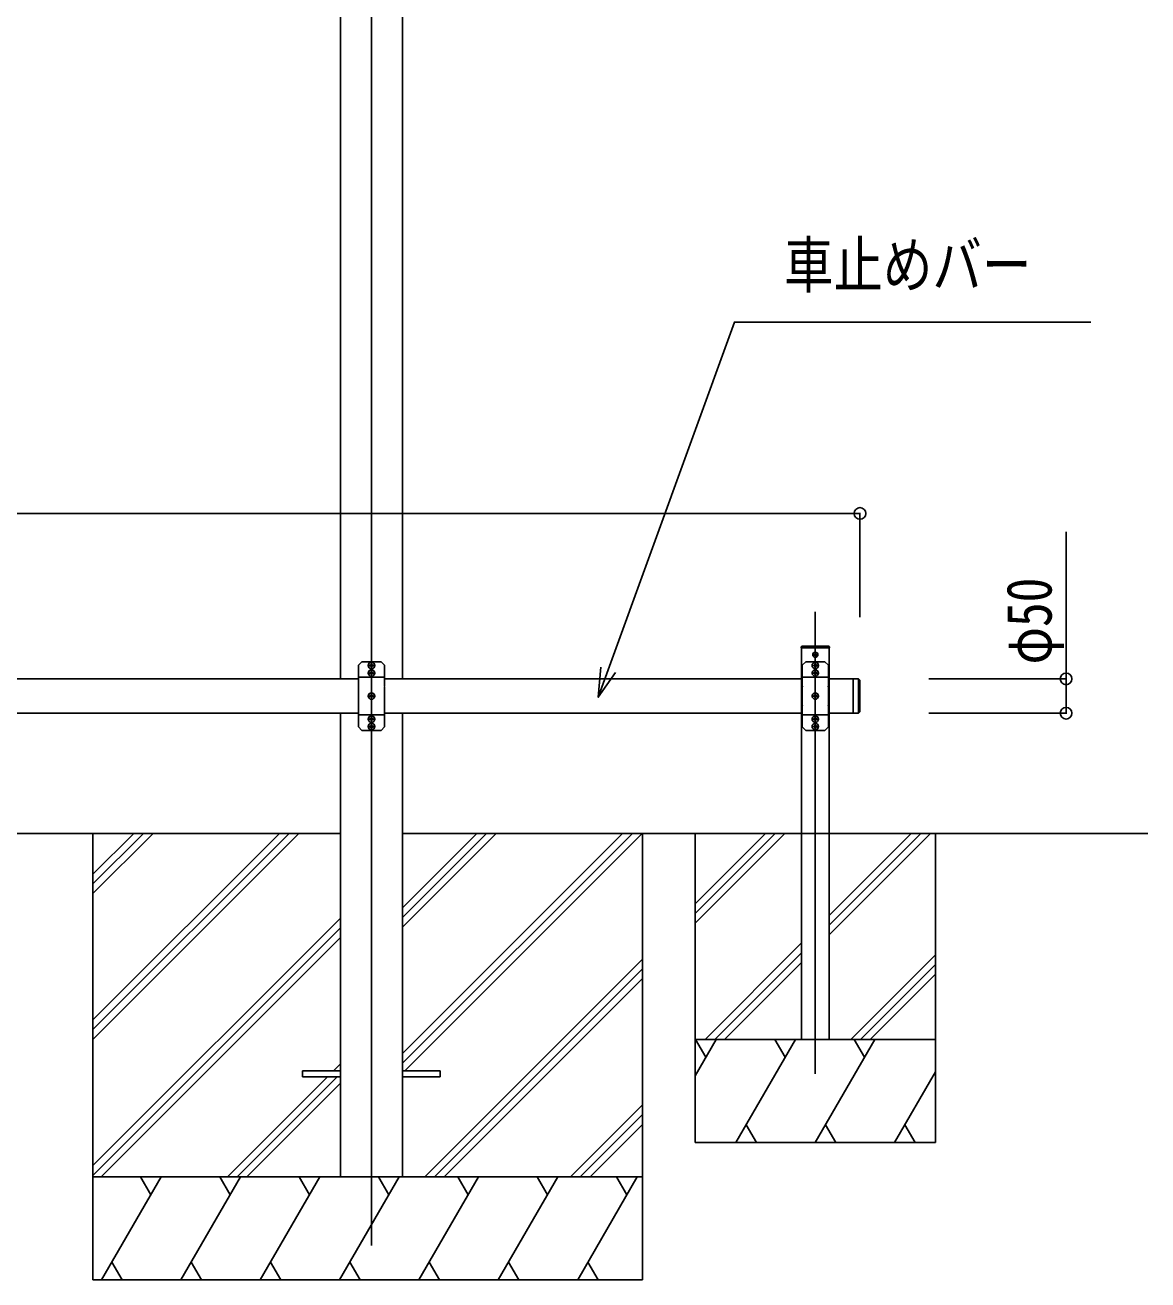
# Model space of a CAD drawing. Units: millimetres, scale not verified. Extents: x -10512 to 10512, y -7425 to 7425.
# Drawn here: x -1236 to 398, y -4105 to -2278 of the extents above; entities that cross this region are included whole.
import ezdxf
from ezdxf.enums import TextEntityAlignment as Align

# ---------------------------------------------------------------- set-up
doc = ezdxf.new("R2010")
doc.units = ezdxf.units.MM
doc.header["$LTSCALE"] = 30
for name, color, linetype in [('0-3_YKK_12', 2, 'Continuous'), ('0-4_YKK_13', 4, 'Continuous'), ('0-5_YKK_A1', 4, 'Continuous'), ('0-6_YKK_D', 6, 'Continuous')]:
    doc.layers.add(name, color=color, linetype=linetype)
doc.styles.add('ＭＳ ゴシック', font='')
doc.styles.get('ＭＳ ゴシック').set_extended_font_data('MS Gothic')

msp = doc.modelspace()

# ---------------------------------------------------------------- linework, layer by layer
at = {"layer": '0-3_YKK_12'}
for p, q in [((-731.81, -1361.28), (-731.81, -4054.84)), ((-85.81, -3804.85), (-85.81, -3132.35)), ((-89.96, -3194.85), (-81.66, -3194.85)), ((-85.81, -3199), (-85.81, -3190.7)), ((-726.07, -3210.35), (-737.54, -3210.35)), ((-731.81, -3216.08), (-731.81, -3204.61)), ((-80.07, -3210.35), (-91.54, -3210.35)), ((-85.81, -3216.08), (-85.81, -3204.61)), ((-726.07, -3221.35), (-737.54, -3221.35)), ((-731.81, -3227.08), (-731.81, -3215.61)), ((-80.07, -3221.35), (-91.54, -3221.35)), ((-85.81, -3227.08), (-85.81, -3215.61)), ((-731.81, -3260.58), (-731.81, -3249.11)), ((-85.81, -3260.58), (-85.81, -3249.11)), ((-726.07, -3254.85), (-737.54, -3254.85)), ((-80.07, -3254.85), (-91.54, -3254.85)), ((-731.81, -3294.08), (-731.81, -3282.61)), ((-85.81, -3294.08), (-85.81, -3282.61)), ((-726.07, -3288.35), (-737.54, -3288.35)), ((-726.07, -3299.35), (-737.54, -3299.35)), ((-731.81, -3305.08), (-731.81, -3293.61)), ((-80.07, -3288.35), (-91.54, -3288.35)), ((-80.07, -3299.35), (-91.54, -3299.35)), ((-85.81, -3305.08), (-85.81, -3293.61))]:
    msp.add_line(p, q, dxfattribs=at)
at = {"layer": '0-4_YKK_13'}
for p, q in [((-106.31, -3184.85), (-106.21, -3183.28)), ((-105.31, -3184.85), (-106.31, -3184.85)), ((-105.31, -3184.85), (-66.31, -3184.85)), ((-105.21, -3182.35), (-66.4, -3182.35)), ((-87.86, -3194.5), (-87.86, -3195.2)), ((-87.86, -3194.5), (-86.66, -3194.5)), ((-87.86, -3195.2), (-86.66, -3195.2)), ((-86.16, -3192.8), (-85.46, -3192.8)), ((-86.16, -3192.8), (-86.16, -3194)), ((-86.16, -3195.7), (-86.16, -3196.9)), ((-85.46, -3192.8), (-85.46, -3194)), ((-85.46, -3195.7), (-85.46, -3196.9)), ((-84.96, -3194.5), (-83.76, -3194.5)), ((-84.96, -3195.2), (-83.76, -3195.2)), ((-83.76, -3194.5), (-83.76, -3195.2)), ((-745.81, -3204.85), (-750.81, -3209.85)), ((-750.81, -3209.85), (-750.81, -3240.13)), ((-732.52, -3204.85), (-745.81, -3204.85)), ((-734.18, -3209.75), (-733.15, -3209.73)), ((-734.18, -3210.94), (-733.15, -3210.96)), ((-733.15, -3209.73), (-732.54, -3209.62)), ((-733.15, -3210.96), (-732.54, -3211.08)), ((-732.42, -3209.01), (-732.54, -3209.62)), ((-732.42, -3211.68), (-732.54, -3211.08)), ((-732.4, -3207.97), (-732.42, -3209.01)), ((-732.4, -3212.72), (-732.42, -3211.68)), ((-731.21, -3207.97), (-731.2, -3209.01)), ((-731.21, -3212.72), (-731.2, -3211.68)), ((-731.2, -3209.01), (-731.08, -3209.62)), ((-731.2, -3211.68), (-731.08, -3211.08)), ((-717.81, -3204.85), (-731.09, -3204.85)), ((-730.47, -3209.73), (-731.08, -3209.62)), ((-730.47, -3210.96), (-731.08, -3211.08)), ((-729.43, -3209.75), (-730.47, -3209.73)), ((-729.43, -3210.94), (-730.47, -3210.96)), ((-717.81, -3204.85), (-712.81, -3209.85)), ((-712.81, -3209.85), (-712.81, -3240.13)), ((-99.81, -3204.85), (-104.81, -3209.85)), ((-104.81, -3209.85), (-104.81, -3240.13)), ((-86.52, -3204.85), (-99.81, -3204.85)), ((-88.19, -3210.94), (-87.15, -3210.96)), ((-88.18, -3209.75), (-87.15, -3209.73)), ((-87.15, -3209.73), (-86.54, -3209.62)), ((-87.15, -3210.96), (-86.54, -3211.08)), ((-86.42, -3209.01), (-86.54, -3209.62)), ((-86.42, -3211.68), (-86.54, -3211.08)), ((-86.4, -3207.97), (-86.42, -3209.01)), ((-86.4, -3212.72), (-86.42, -3211.68)), ((-86.16, -3196.9), (-85.46, -3196.9)), ((-85.21, -3207.97), (-85.2, -3209.01)), ((-85.21, -3212.72), (-85.2, -3211.68)), ((-85.2, -3209.01), (-85.08, -3209.62)), ((-85.2, -3211.68), (-85.08, -3211.08)), ((-71.81, -3204.85), (-85.09, -3204.85)), ((-84.47, -3209.73), (-85.08, -3209.62)), ((-84.47, -3210.96), (-85.08, -3211.08)), ((-83.43, -3209.75), (-84.47, -3209.73)), ((-83.43, -3210.94), (-84.47, -3210.96)), ((-71.81, -3204.85), (-66.81, -3209.85)), ((-66.81, -3209.85), (-66.81, -3240.13)), ((-712.81, -3227.25), (-750.81, -3227.25)), ((-734.18, -3220.75), (-733.15, -3220.73)), ((-734.18, -3221.94), (-733.15, -3221.96)), ((-733.15, -3220.73), (-732.54, -3220.62)), ((-733.15, -3221.96), (-732.54, -3222.08)), ((-732.42, -3220.01), (-732.54, -3220.62)), ((-732.42, -3222.68), (-732.54, -3222.08)), ((-732.4, -3218.97), (-732.42, -3220.01)), ((-732.4, -3223.72), (-732.42, -3222.68)), ((-731.21, -3218.97), (-731.2, -3220.01)), ((-731.21, -3223.72), (-731.2, -3222.68)), ((-731.2, -3220.01), (-731.08, -3220.62)), ((-731.2, -3222.68), (-731.08, -3222.08)), ((-730.47, -3220.73), (-731.08, -3220.62)), ((-730.47, -3221.96), (-731.08, -3222.08)), ((-729.43, -3220.75), (-730.47, -3220.73)), ((-729.43, -3221.94), (-730.47, -3221.96)), ((-66.81, -3227.25), (-104.81, -3227.25)), ((-88.19, -3221.94), (-87.15, -3221.96)), ((-88.18, -3220.75), (-87.15, -3220.73)), ((-87.15, -3220.73), (-86.54, -3220.62)), ((-87.15, -3221.96), (-86.54, -3222.08)), ((-86.42, -3220.01), (-86.54, -3220.62)), ((-86.42, -3222.68), (-86.54, -3222.08)), ((-86.4, -3218.97), (-86.42, -3220.01)), ((-86.4, -3223.72), (-86.42, -3222.68)), ((-85.21, -3218.97), (-85.2, -3220.01)), ((-85.21, -3223.72), (-85.2, -3222.68)), ((-85.2, -3220.01), (-85.08, -3220.62)), ((-85.2, -3222.68), (-85.08, -3222.08)), ((-84.47, -3220.73), (-85.08, -3220.62)), ((-84.47, -3221.96), (-85.08, -3222.08)), ((-83.43, -3220.75), (-84.47, -3220.73)), ((-83.43, -3221.94), (-84.47, -3221.96)), ((-30.81, -3229.84), (-30.81, -3279.84)), ((-22.81, -3229.84), (-30.81, -3229.84)), ((-22.81, -3229.84), (-22.81, -3279.84)), ((-20.81, -3231.84), (-22.81, -3229.84)), ((-20.81, -3231.84), (-20.81, -3277.84)), ((-750.81, -3241.56), (-750.81, -3268.13)), ((-712.81, -3241.56), (-712.81, -3268.13)), ((-104.81, -3241.56), (-104.81, -3268.13)), ((-66.81, -3241.56), (-66.81, -3268.13)), ((-750.81, -3269.56), (-750.81, -3299.85)), ((-734.18, -3254.25), (-733.15, -3254.23)), ((-734.18, -3255.44), (-733.15, -3255.46)), ((-733.15, -3254.23), (-732.54, -3254.12)), ((-733.15, -3255.46), (-732.54, -3255.58)), ((-732.42, -3253.51), (-732.54, -3254.12)), ((-732.42, -3256.18), (-732.54, -3255.58)), ((-732.4, -3252.47), (-732.42, -3253.51)), ((-732.4, -3257.22), (-732.42, -3256.18)), ((-731.21, -3252.47), (-731.2, -3253.51)), ((-731.21, -3257.22), (-731.2, -3256.18)), ((-731.2, -3253.51), (-731.08, -3254.12)), ((-731.2, -3256.18), (-731.08, -3255.58)), ((-730.47, -3254.23), (-731.08, -3254.12)), ((-730.47, -3255.46), (-731.08, -3255.58)), ((-729.43, -3254.25), (-730.47, -3254.23)), ((-729.43, -3255.44), (-730.47, -3255.46)), ((-712.81, -3269.56), (-712.81, -3299.85)), ((-104.81, -3269.56), (-104.81, -3299.85)), ((-88.19, -3255.44), (-87.15, -3255.46)), ((-88.18, -3254.25), (-87.15, -3254.23)), ((-87.15, -3254.23), (-86.54, -3254.12)), ((-87.15, -3255.46), (-86.54, -3255.58)), ((-86.42, -3253.51), (-86.54, -3254.12)), ((-86.42, -3256.18), (-86.54, -3255.58)), ((-86.4, -3252.47), (-86.42, -3253.51)), ((-86.4, -3257.22), (-86.42, -3256.18)), ((-85.21, -3252.47), (-85.2, -3253.51)), ((-85.21, -3257.22), (-85.2, -3256.18)), ((-85.2, -3253.51), (-85.08, -3254.12)), ((-85.2, -3256.18), (-85.08, -3255.58)), ((-84.47, -3254.23), (-85.08, -3254.12)), ((-84.47, -3255.46), (-85.08, -3255.58)), ((-83.43, -3254.25), (-84.47, -3254.23)), ((-83.43, -3255.44), (-84.47, -3255.46)), ((-66.81, -3269.56), (-66.81, -3299.85)), ((-712.81, -3282.45), (-750.81, -3282.45)), ((-734.18, -3287.75), (-733.15, -3287.73)), ((-733.15, -3287.73), (-732.54, -3287.62)), ((-732.42, -3287.01), (-732.54, -3287.62)), ((-732.4, -3285.97), (-732.42, -3287.01)), ((-731.21, -3285.97), (-731.2, -3287.01)), ((-731.2, -3287.01), (-731.08, -3287.62)), ((-730.47, -3287.73), (-731.08, -3287.62)), ((-729.43, -3287.75), (-730.47, -3287.73)), ((-66.81, -3282.45), (-104.81, -3282.45)), ((-88.18, -3287.75), (-87.15, -3287.73)), ((-87.15, -3287.73), (-86.54, -3287.62)), ((-86.42, -3287.01), (-86.54, -3287.62)), ((-86.4, -3285.97), (-86.42, -3287.01)), ((-85.21, -3285.97), (-85.2, -3287.01)), ((-85.2, -3287.01), (-85.08, -3287.62)), ((-84.47, -3287.73), (-85.08, -3287.62)), ((-83.43, -3287.75), (-84.47, -3287.73)), ((-22.81, -3279.84), (-30.81, -3279.84)), ((-20.81, -3277.84), (-22.81, -3279.84)), ((-745.81, -3304.85), (-750.81, -3299.85)), ((-745.81, -3304.85), (-732.52, -3304.85)), ((-734.18, -3288.94), (-733.15, -3288.96)), ((-734.18, -3298.75), (-733.15, -3298.73)), ((-734.18, -3299.94), (-733.15, -3299.96)), ((-733.15, -3288.96), (-732.54, -3289.08)), ((-733.15, -3298.73), (-732.54, -3298.62)), ((-733.15, -3299.96), (-732.54, -3300.08)), ((-732.42, -3289.68), (-732.54, -3289.08)), ((-732.42, -3298.01), (-732.54, -3298.62)), ((-732.42, -3300.68), (-732.54, -3300.08)), ((-732.4, -3290.72), (-732.42, -3289.68)), ((-732.4, -3296.97), (-732.42, -3298.01)), ((-732.4, -3301.72), (-732.42, -3300.68)), ((-731.21, -3290.72), (-731.2, -3289.68)), ((-731.21, -3296.97), (-731.2, -3298.01)), ((-731.21, -3301.72), (-731.2, -3300.68)), ((-731.2, -3289.68), (-731.08, -3289.08)), ((-731.2, -3298.01), (-731.08, -3298.62)), ((-731.2, -3300.68), (-731.08, -3300.08)), ((-731.09, -3304.85), (-717.81, -3304.85)), ((-730.47, -3288.96), (-731.08, -3289.08)), ((-730.47, -3298.73), (-731.08, -3298.62)), ((-730.47, -3299.96), (-731.08, -3300.08)), ((-729.43, -3288.94), (-730.47, -3288.96)), ((-729.43, -3298.75), (-730.47, -3298.73)), ((-729.43, -3299.94), (-730.47, -3299.96)), ((-717.81, -3304.85), (-712.81, -3299.85)), ((-99.81, -3304.85), (-104.81, -3299.85)), ((-99.81, -3304.85), (-86.52, -3304.85)), ((-88.19, -3288.94), (-87.15, -3288.96)), ((-88.19, -3299.94), (-87.15, -3299.96)), ((-88.18, -3298.75), (-87.15, -3298.73)), ((-87.15, -3288.96), (-86.54, -3289.08)), ((-87.15, -3298.73), (-86.54, -3298.62)), ((-87.15, -3299.96), (-86.54, -3300.08)), ((-86.42, -3289.68), (-86.54, -3289.08)), ((-86.42, -3298.01), (-86.54, -3298.62)), ((-86.42, -3300.68), (-86.54, -3300.08)), ((-86.4, -3290.72), (-86.42, -3289.68)), ((-86.4, -3296.97), (-86.42, -3298.01)), ((-86.4, -3301.72), (-86.42, -3300.68)), ((-85.21, -3290.72), (-85.2, -3289.68)), ((-85.21, -3296.97), (-85.2, -3298.01)), ((-85.21, -3301.72), (-85.2, -3300.68)), ((-85.2, -3289.68), (-85.08, -3289.08)), ((-85.2, -3298.01), (-85.08, -3298.62)), ((-85.2, -3300.68), (-85.08, -3300.08)), ((-85.09, -3304.85), (-71.81, -3304.85)), ((-84.47, -3288.96), (-85.08, -3289.08)), ((-84.47, -3298.73), (-85.08, -3298.62)), ((-84.47, -3299.96), (-85.08, -3300.08)), ((-83.43, -3288.94), (-84.47, -3288.96)), ((-83.43, -3298.75), (-84.47, -3298.73)), ((-83.43, -3299.94), (-84.47, -3299.96)), ((-71.81, -3304.85), (-66.81, -3299.85)), ((-832.01, -3800.34), (-832.01, -3809.34)), ((-832.01, -3800.34), (-777.21, -3800.34)), ((-832.01, -3809.34), (-777.21, -3809.34)), ((-686.81, -3800.34), (-632.01, -3800.34)), ((-686.81, -3809.34), (-632.01, -3809.34)), ((-632.01, -3800.34), (-632.01, -3809.34))]:
    msp.add_line(p, q, dxfattribs=at)
msp.add_lwpolyline([(-65.4, -3183.28), (-65.31, -3184.85), (-66.31, -3184.85)], dxfattribs=at)
for centre, radius in [((-85.81, -3194.85), 3.75), ((-731.81, -3210.35), 4.74), ((-85.81, -3210.35), 4.74), ((-731.81, -3221.35), 4.74), ((-85.81, -3221.35), 4.74), ((-731.81, -3254.85), 4.74), ((-85.81, -3254.85), 4.74), ((-731.81, -3288.35), 4.74), ((-85.81, -3288.35), 4.74), ((-731.81, -3299.35), 4.74), ((-85.81, -3299.35), 4.74)]:
    msp.add_circle(centre, radius, dxfattribs=at)
for centre, radius, start, end in [((-105.21, -3183.35), 1, 90, 176.5), ((-86.66, -3194), 0.5, 270, 0), ((-86.66, -3195.7), 0.5, 0, 90), ((-84.96, -3194), 0.5, 180, 270), ((-84.96, -3195.7), 0.5, 90, 180), ((-66.4, -3183.35), 1, 3.5, 90), ((-731.81, -3210.35), 2.45, 165.9892, 194.0108), ((-731.81, -3204.15), 1, 224.427, 315.573), ((-731.81, -3210.35), 2.45, 75.9892, 104.0108), ((-731.81, -3210.35), 2.45, 255.9892, 284.0108), ((-731.81, -3210.35), 2.45, 345.9892, 14.0108), ((-85.81, -3210.35), 2.45, 165.9892, 194.0108), ((-85.81, -3204.15), 1, 224.427, 315.573), ((-85.81, -3210.35), 2.45, 75.9892, 104.0108), ((-85.81, -3210.35), 2.45, 255.9892, 284.0108), ((-85.81, -3210.35), 2.45, 345.9892, 14.0108), ((-731.81, -3221.35), 2.45, 165.9892, 194.0108), ((-731.81, -3221.35), 2.45, 75.9892, 104.0108), ((-731.81, -3221.35), 2.45, 255.9892, 284.0108), ((-731.81, -3221.35), 2.45, 345.9892, 14.0108), ((-85.81, -3221.35), 2.45, 165.9892, 194.0108), ((-85.81, -3221.35), 2.45, 75.9892, 104.0108), ((-85.81, -3221.35), 2.45, 255.9892, 284.0108), ((-85.81, -3221.35), 2.45, 345.9892, 14.0108), ((-751.51, -3240.85), 1, 314.427, 45.573), ((-712.11, -3240.85), 1, 134.427, 225.573), ((-105.51, -3240.85), 1, 314.427, 45.573), ((-66.11, -3240.85), 1, 134.427, 225.573), ((-751.51, -3268.85), 1, 314.427, 45.573), ((-731.81, -3254.85), 2.45, 165.9892, 194.0108), ((-731.81, -3254.85), 2.45, 75.9892, 104.0108), ((-731.81, -3254.85), 2.45, 255.9892, 284.0108), ((-731.81, -3254.85), 2.45, 345.9892, 14.0108), ((-712.11, -3268.85), 1, 134.427, 225.573), ((-105.51, -3268.85), 1, 314.427, 45.573), ((-85.81, -3254.85), 2.45, 165.9892, 194.0108), ((-85.81, -3254.85), 2.45, 75.9892, 104.0108), ((-85.81, -3254.85), 2.45, 255.9892, 284.0108), ((-85.81, -3254.85), 2.45, 345.9892, 14.0108), ((-66.11, -3268.85), 1, 134.427, 225.573), ((-731.81, -3288.35), 2.45, 165.9892, 194.0108), ((-731.81, -3288.35), 2.45, 75.9892, 104.0108), ((-731.81, -3288.35), 2.45, 345.9892, 14.0108), ((-85.81, -3288.35), 2.45, 165.9892, 194.0108), ((-85.81, -3288.35), 2.45, 75.9892, 104.0108), ((-85.81, -3288.35), 2.45, 345.9892, 14.0108), ((-731.81, -3299.35), 2.45, 165.9892, 194.0108), ((-731.81, -3305.55), 1, 44.427, 135.573), ((-731.81, -3288.35), 2.45, 255.9892, 284.0108), ((-731.81, -3299.35), 2.45, 75.9892, 104.0108), ((-731.81, -3299.35), 2.45, 255.9892, 284.0108), ((-731.81, -3299.35), 2.45, 345.9892, 14.0108), ((-85.81, -3299.35), 2.45, 165.9892, 194.0108), ((-85.81, -3305.55), 1, 44.427, 135.573), ((-85.81, -3288.35), 2.45, 255.9892, 284.0108), ((-85.81, -3299.35), 2.45, 75.9892, 104.0108), ((-85.81, -3299.35), 2.45, 255.9892, 284.0108), ((-85.81, -3299.35), 2.45, 345.9892, 14.0108)]:
    msp.add_arc(centre, radius, start, end, dxfattribs=at)
at = {"layer": '0-5_YKK_A1'}
for p, q in [((-777.01, -1325.84), (-777.01, -3229.84)), ((-686.61, -1325.84), (-686.61, -3229.84)), ((-105.81, -3184.85), (-65.81, -3184.85)), ((-105.81, -3184.85), (-105.81, -3754.85)), ((-65.81, -3210.18), (-65.81, -3184.85)), ((-65.81, -3184.85), (-65.81, -3754.85)), ((-750.81, -3229.84), (-1427.8, -3229.84)), ((-712.81, -3229.84), (-105.81, -3229.84)), ((-65.81, -3229.84), (-30.81, -3229.84)), ((-30.81, -3229.84), (-30.81, -3279.84)), ((-1427.8, -3279.84), (-750.81, -3279.84)), ((-776.81, -3279.84), (-776.81, -3954.84)), ((-712.81, -3279.84), (-105.81, -3279.84)), ((-686.81, -3279.84), (-686.81, -3954.84)), ((-65.81, -3279.84), (-30.81, -3279.84)), ((-2118.81, -3454.84), (-776.81, -3454.84)), ((-1137.2, -3454.84), (-1137.2, -4104.84)), ((-1137.2, -3726.34), (-865.7, -3454.84)), ((-1137.2, -3740.48), (-851.56, -3454.84)), ((-1137.2, -3754.63), (-837.42, -3454.84)), ((-1137.2, -3514.21), (-1077.83, -3454.84)), ((-1137.2, -3528.35), (-1063.69, -3454.84)), ((-1137.2, -3542.5), (-1049.55, -3454.84)), ((-686.81, -3454.84), (398.23, -3454.84)), ((-686.81, -3775.42), (-366.22, -3454.84)), ((-686.81, -3789.56), (-352.08, -3454.84)), ((-686.81, -3591.58), (-550.07, -3454.84)), ((-686.81, -3577.43), (-564.21, -3454.84)), ((-686.81, -3563.29), (-578.36, -3454.84)), ((-683.44, -3800.34), (-337.94, -3454.84)), ((-337.2, -3454.84), (-337.2, -4104.84)), ((-260.81, -3454.84), (-260.81, -3904.85)), ((-260.81, -3557.19), (-158.46, -3454.84)), ((-260.81, -3571.33), (-144.32, -3454.84)), ((-260.81, -3585.48), (-130.17, -3454.84)), ((-65.81, -3602.61), (81.96, -3454.84)), ((-65.81, -3588.47), (67.82, -3454.84)), ((-65.81, -3574.33), (53.67, -3454.84)), ((89.19, -3904.85), (89.19, -3454.84)), ((-1137.2, -3938.47), (-776.81, -3578.08)), ((-1137.2, -3952.62), (-776.81, -3592.22)), ((-1125.29, -3954.84), (-776.81, -3606.36)), ((-246.33, -3754.85), (-105.81, -3614.33)), ((-232.19, -3754.85), (-105.81, -3628.47)), ((-34.2, -3754.85), (89.19, -3631.46)), ((-654.1, -3954.84), (-337.2, -3637.95)), ((-639.95, -3954.84), (-337.2, -3652.1)), ((-218.05, -3754.85), (-105.81, -3642.61)), ((-20.05, -3754.85), (89.19, -3645.6)), ((-625.81, -3954.84), (-337.2, -3666.24)), ((-5.91, -3754.85), (89.19, -3659.74)), ((-260.81, -3807.96), (-230.14, -3754.84)), ((-260.81, -3754.85), (89.19, -3754.85)), ((-245.14, -3780.83), (-260.14, -3754.85)), ((-201.27, -3904.84), (-114.67, -3754.84)), ((-129.67, -3780.83), (-144.67, -3754.85)), ((-105.81, -3754.85), (-65.81, -3754.85)), ((-85.8, -3904.84), (0.8, -3754.85)), ((-14.2, -3780.83), (-29.2, -3754.84)), ((-786.94, -3800.34), (-776.81, -3790.21)), ((-941.44, -3954.84), (-795.94, -3809.34)), ((-927.3, -3954.84), (-781.8, -3809.34)), ((29.67, -3904.84), (89.19, -3801.74)), ((-913.16, -3954.84), (-776.81, -3818.5)), ((-441.96, -3954.84), (-337.2, -3850.08)), ((-427.82, -3954.84), (-337.2, -3864.23)), ((-413.68, -3954.84), (-337.2, -3878.37)), ((-186.28, -3878.87), (-171.28, -3904.84)), ((-70.8, -3878.86), (-55.81, -3904.84)), ((44.67, -3878.86), (59.66, -3904.84)), ((-260.81, -3904.85), (89.19, -3904.85)), ((-337.2, -3954.84), (-1137.2, -3954.84)), ((-1124.5, -4104.84), (-1037.9, -3954.84)), ((-1052.9, -3980.82), (-1067.9, -3954.84)), ((-1009.03, -4104.84), (-922.43, -3954.84)), ((-937.43, -3980.82), (-952.43, -3954.84)), ((-893.56, -4104.84), (-806.96, -3954.84)), ((-821.96, -3980.82), (-836.96, -3954.84)), ((-778.09, -4104.84), (-691.49, -3954.84)), ((-706.49, -3980.82), (-721.49, -3954.84)), ((-662.62, -4104.84), (-576.02, -3954.84)), ((-591.02, -3980.82), (-606.02, -3954.84)), ((-547.15, -4104.84), (-460.55, -3954.84)), ((-490.55, -3954.84), (-475.55, -3980.82)), ((-431.68, -4104.84), (-345.08, -3954.84)), ((-375.08, -3954.84), (-360.08, -3980.82)), ((-1109.5, -4078.86), (-1094.5, -4104.84)), ((-994.03, -4078.86), (-979.03, -4104.84)), ((-878.56, -4078.86), (-863.56, -4104.84)), ((-763.09, -4078.86), (-748.09, -4104.84)), ((-647.62, -4078.86), (-632.62, -4104.84)), ((-532.15, -4078.86), (-517.15, -4104.84)), ((-416.68, -4078.86), (-401.68, -4104.84)), ((-1137.2, -4104.84), (-337.2, -4104.84))]:
    msp.add_line(p, q, dxfattribs=at)
at = {"layer": '0-6_YKK_D'}
for p, q in [((-2874.81, -2989.09), (-20.81, -2989.09)), ((-20.81, -3140.09), (-20.81, -2988.09)), ((79.19, -3229.84), (280.19, -3229.84)), ((79.19, -3279.84), (280.19, -3279.84))]:
    msp.add_line(p, q, dxfattribs=at)
for points in [[(-401.7, -3256.75), (-387.2, -3216.8), (-203.46, -2710.46), (315.4, -2710.46)], [(279.19, -3279.84), (279.19, -3229.84), (279.19, -3015.64)], [(-397.91, -3212.91), (-401.7, -3256.75), (-376.5, -3220.68)]]:
    msp.add_lwpolyline(points, dxfattribs=at)
for centre in [(-20.81, -2989.09), (279.19, -3229.84), (279.19, -3279.84)]:
    msp.add_circle(centre, 8.5, dxfattribs=at)

# ---------------------------------------------------------------- texts
at = {"layer": '0-6_YKK_D', "style": 'ＭＳ ゴシック', "width": 0.8}
msp.add_text('車止めバー', height=65.98, dxfattribs=at).set_placement((-131.46, -2679.95), align=Align.BOTTOM_LEFT)
msp.add_text('φ50', height=65.98, rotation=90, dxfattribs=at).set_placement((277.89, -3208.94), align=Align.BOTTOM_LEFT)

doc.saveas('drawing.dxf')
